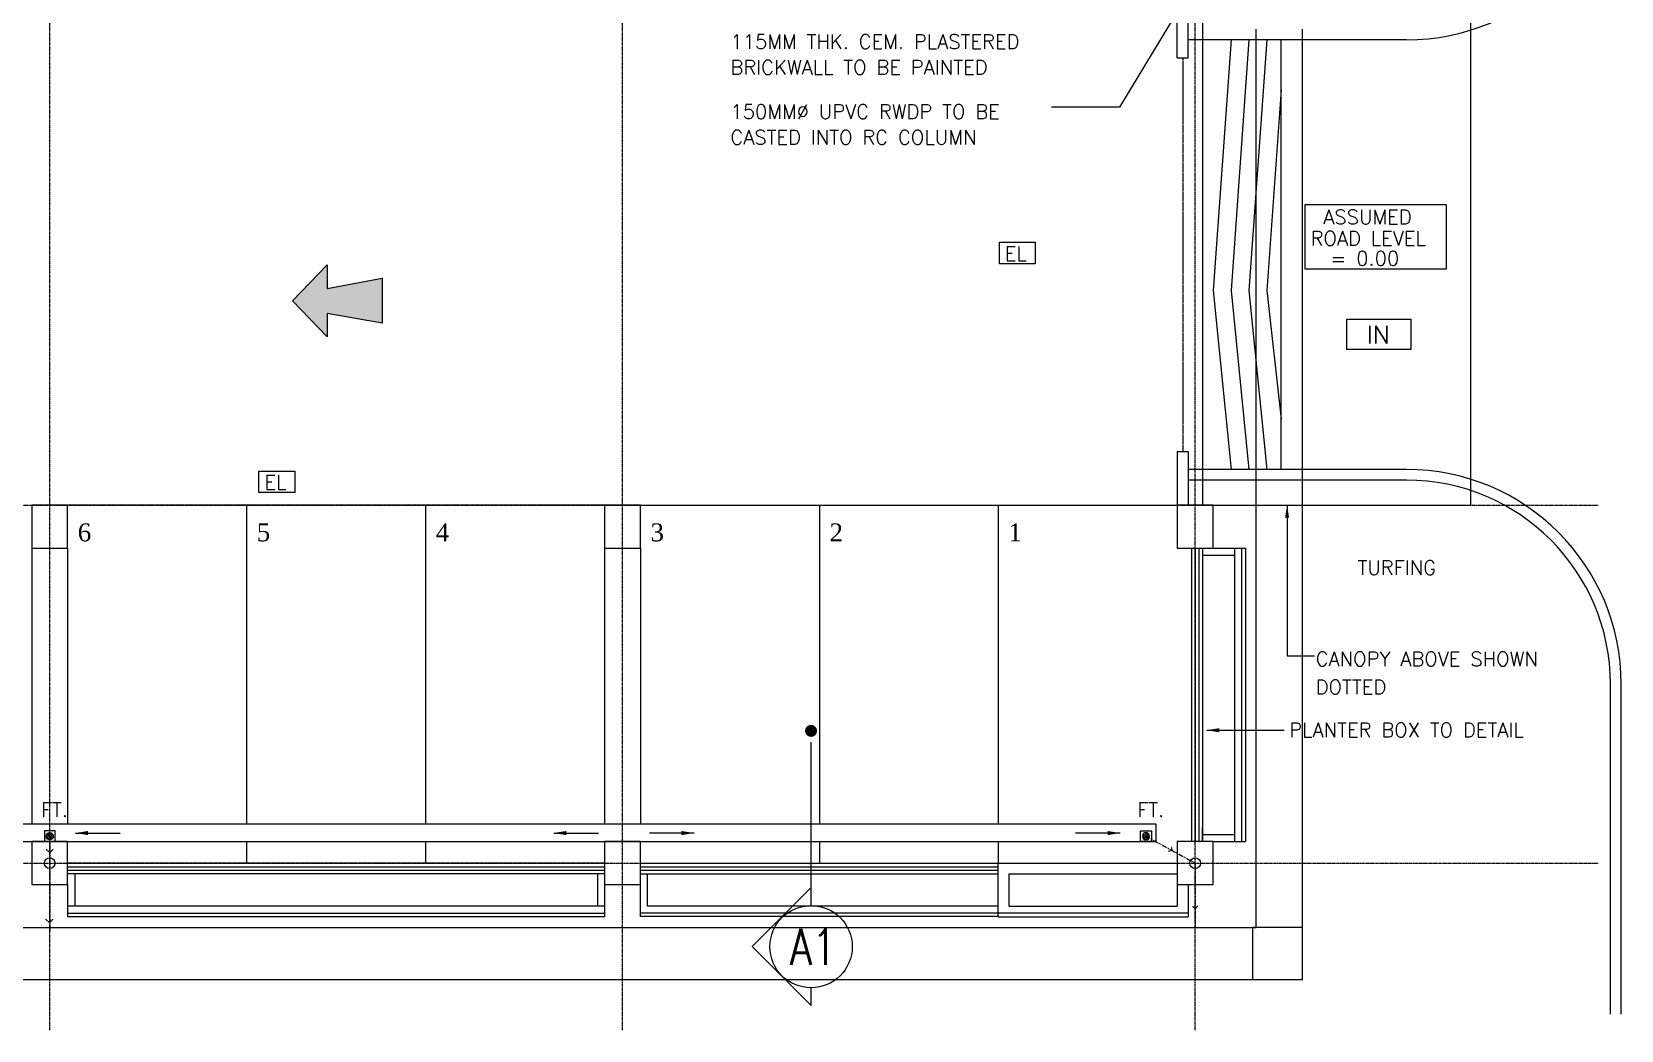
# Model space of a CAD drawing. Header units: millimetres. Extents: x -312260 to 194620, y -310600 to 21683.
# Drawn here: x -150350 to -128150, y -259917 to -245970 of the extents above; entities that cross this region are included whole.
import ezdxf

# ---------------------------------------------------------------- set-up
doc = ezdxf.new("R2010")
doc.units = ezdxf.units.MM
doc.header["$LTSCALE"] = 5
doc.header["$MEASUREMENT"] = 0
for name, pattern in [('CENTER', [2, 1.25, -0.25, 0.25, -0.25]), ('DASHDOT2', [0.5, 0.25, -0.125, 0, -0.125]), ('DASHED2', [0.375, 0.25, -0.125]), ('DASHEDX2', [1.5, 1, -0.5]), ('HIDDEN2', [0.1875, 0.125, -0.0625])]:
    doc.linetypes.add(name, pattern=pattern)
for name, color, linetype in [('1-ROAD', 1, 'Continuous'), ('2-DR', 202, 'Continuous'), ('ARROW', 254, 'Continuous'), ('beam_p', 1, 'Continuous'), ('col', 7, 'Continuous'), ('CP NUMBERING', 1, 'Continuous'), ('DRAIN', 5, 'Continuous'), ('EL & K', 10, 'Continuous'), ('FIX', 5, 'Continuous'), ('GRID', 9, 'CENTER'), ('LINE', 7, 'Continuous'), ('parap', 7, 'Continuous'), ('park L', 9, 'DASHEDX2'), ('RAIL', 1, 'Continuous'), ('RWDP', 1, 'Continuous'), ('SPEC', 7, 'Continuous'), ('TEXT', 7, 'Continuous'), ('wall', 2, 'Continuous')]:
    doc.layers.add(name, color=color, linetype=linetype)
doc.styles.add('CARPARK NO', font='TIMES.TTF', dxfattribs={"height": 200})
doc.styles.add('E', font='ROMANS.SHX', dxfattribs={"width": 0.9})
doc.styles.add('ROMS', font='romans.shx', dxfattribs={"width": 0.8, "height": 230})
doc.styles.add('S100', font='ROMANS.shx', dxfattribs={"height": 200})
doc.dimstyles.new('S100', dxfattribs={"dimscale": 0, "dimtxt": 150, "dimasz": 175, "dimexe": 150, "dimexo": 150, "dimgap": 150, "dimtad": 1, "dimdec": 0, "dimzin": 0, "dimdsep": 46, "dimtxsty": 'S100', "dimcen": 0, "dimdle": 100, "dimclrd": 5, "dimclre": 5, "dimclrt": 1, "dimaunit": 1, "dimadec": 0, "dimazin": 0, "dimtfac": 1, "dimtdec": 0, "dimtofl": 0, "dimtmove": 1, "dimatfit": 3, "dimfxl": 1, "dimtolj": 1, "dimtzin": 0, "dimarcsym": 0})

# ---------------------------------------------------------------- blocks, each defined once
blk = doc.blocks.new('FT')
at = {"layer": 'FIX', "color": 6, "linetype": 'Continuous'}
for p, q in [((-102897, 3492), (-102966, 3561)), ((-102883, 3505), (-102953, 3575)), ((-102875, 3524), (-102934, 3583)), ((-102878, 3553), (-102905, 3580)), ((-102916, 3485), (-102974, 3542)), ((-102947, 3489), (-102969, 3511))]:
    blk.add_line(p, q, dxfattribs=at)
blk.add_lwpolyline([(-102849, 3609), (-102999, 3609), (-102999, 3459), (-102849, 3459)], close=True, dxfattribs=at)
blk.add_circle((-102924, 3534), 50, dxfattribs=at)

msp = doc.modelspace()

# ---------------------------------------------------------------- hatches: boundary and pattern name
at = {"layer": 'ARROW', "linetype": 'Continuous'}
msp.add_hatch(color=256, dxfattribs=at).paths.add_polyline_path([(-145454.1, -250042.2), (-145454.1, -249412.9), (-146222.6, -249554.7), (-146222.6, -249223.1), (-146707.4, -249727.5), (-146222.6, -250231.9), (-146222.6, -249905)])

# ---------------------------------------------------------------- linework, layer by layer
at = {"color": 2, "linetype": 'HIDDEN2', "ltscale": 2}
for p, q in [((-130249.5, -252582.8), (-130249.5, -245582.8)), ((-133849.5, -252582.8), (-130249.5, -252582.8))]:
    msp.add_line(p, q, dxfattribs=at)
at = {"color": 8}
for p, q in [((-133599.5, -246082.8), (-133849.5, -249582.8)), ((-133349.5, -246082.8), (-133599.5, -249582.8)), ((-133099.5, -246082.8), (-133349.5, -249582.8)), ((-132899.5, -252082.8), (-132899.5, -246082.8)), ((-132899.5, -246782.8), (-133099.5, -249582.8)), ((-133849.5, -249582.8), (-133599.5, -252082.8)), ((-133599.5, -249582.8), (-133349.5, -252082.8)), ((-133349.5, -249582.8), (-133099.5, -252082.8)), ((-133099.5, -249582.8), (-132899.5, -251382.8))]:
    msp.add_line(p, q, dxfattribs=at)
at = {"color": 3}
for p, q in [((-139465.4, -258174.5), (-139465.4, -255893.2)), ((-139465.4, -257922.4), (-140289.9, -258746.9)), ((-139465.4, -259571.5), (-140289.9, -258746.9)), ((-139465.4, -259571.5), (-139465.4, -259324.5))]:
    msp.add_line(p, q, dxfattribs=at)
at = {"color": 1}
for points in [[(-132563.4, -248382.6), (-130594.5, -248382.6), (-130594.5, -249283.5), (-132563.4, -249283.5)], [(-131981.4, -249982.5), (-131087.5, -249982.5), (-131087.5, -250405.6), (-131981.4, -250405.6)]]:
    msp.add_lwpolyline(points, close=True, dxfattribs=at)
at = {"color": 3, "const_width": 83.6}
msp.add_lwpolyline([(-139507.2, -255735.2, -1), (-139423.6, -255735.2, -1)], format="xyb", close=True, dxfattribs=at)
at = {"color": 3}
msp.add_circle((-139465.4, -258749.5), 575, dxfattribs=at)
at = {"layer": '1-ROAD'}
for p, q in [((-131148.9, -246082.8), (-134199.5, -246082.8)), ((-131148.9, -246082.8), (-134199.5, -246082.8)), ((-131149.5, -252082.8), (-134199.5, -252082.8)), ((-131149.5, -252082.8), (-134199.5, -252082.8)), ((-131149.5, -252232.8), (-134199.5, -252232.8)), ((-131149.5, -252232.8), (-134199.5, -252232.8)), ((-128299.5, -259693.1), (-128299.5, -255082.5)), ((-128149.5, -259693.1), (-128149.5, -255082.5))]:
    msp.add_line(p, q, dxfattribs=at)
for centre, radius, start, end in [((-131149.5, -243082.8, 0), 3000, 270, 0), ((-131149.5, -255082.8), 3000, 0, 90), ((-131149.5, -255082.8), 2850, 0, 90)]:
    msp.add_arc(centre, radius, start, end, dxfattribs=at)
at = {"layer": '2-DR', "linetype": 'DASHED2'}
for p, q in [((-133249.5, -252232.8), (-133249.5, -245932.8)), ((-132599.5, -252232.8), (-132599.5, -245932.8))]:
    msp.add_line(p, q, dxfattribs=at)
at = {"layer": '2-DR'}
for p, q in [((-133249.5, -258482.8), (-133249.5, -252232.8)), ((-132599.5, -258482.8), (-132599.5, -252232.8)), ((-189849.5, -258482.8), (-133249.5, -258482.8)), ((-189849.5, -259207.8), (-132599.5, -259207.8))]:
    msp.add_line(p, q, dxfattribs=at)
at = {"layer": '2-DR', "color": 1}
msp.add_lwpolyline([(-132599.5, -259207.8), (-132599.5, -258482.8), (-133299.5, -258482.8), (-133299.5, -259207.8)], close=True, dxfattribs=at)
at = {"layer": 'ARROW', "linetype": 'Continuous', "flags": 128}
msp.add_lwpolyline([(-145454.1, -249412.9), (-145454.1, -250042.2), (-146222.6, -249905), (-146222.6, -250231.9), (-146707.4, -249727.5), (-146222.6, -249223.1), (-146222.6, -249554.7), (-145454.1, -249412.9)], dxfattribs=at)
at = {"layer": 'beam_p', "ltscale": 2}
for p, q in [((-133999.5, -253282.8), (-133549.5, -253282.8)), ((-133849.5, -253182.8), (-133399.5, -253182.8)), ((-133549.5, -253182.8), (-133549.5, -257282.8)), ((-133399.5, -253182.8), (-133399.5, -257282.8)), ((-133999.5, -257182.8), (-133549.5, -257182.8)), ((-133849.5, -257282.8), (-133399.5, -257282.8)), ((-149749.5, -257732.8), (-149749.5, -258182.8)), ((-142449.5, -257732.8), (-142449.5, -258182.8)), ((-136699.5, -258182.8), (-136699.5, -257732.8)), ((-136699.5, -257732.8), (-134349.5, -257732.8)), ((-134349.5, -257732.8), (-134349.5, -258182.8)), ((-149849.5, -257882.8), (-149849.5, -258332.8)), ((-142349.5, -257882.8), (-142349.5, -258332.8)), ((-142349.5, -258182.8), (-149849.5, -258182.8)), ((-136699.5, -258182.8), (-134349.5, -258182.8)), ((-142349.5, -258332.8), (-149849.5, -258332.8))]:
    msp.add_line(p, q, dxfattribs=at)
at = {"layer": 'beam_p', "color": 5, "linetype": 'HIDDEN2', "ltscale": 2}
for p, q in [((-133449.5, -257282.8), (-133449.5, -253182.8)), ((-149849.5, -258282.8), (-142349.5, -258282.8)), ((-134199.5, -258282.8), (-136849.5, -258282.8))]:
    msp.add_line(p, q, dxfattribs=at)
at = {"layer": 'beam_p', "color": 7, "ltscale": 2}
for p, q in [((-136849.5, -258332.8), (-136849.5, -257582.8)), ((-134199.5, -257882.8), (-134199.5, -258332.8)), ((-136849.5, -258332.8), (-134199.5, -258332.8))]:
    msp.add_line(p, q, dxfattribs=at)
at = {"layer": 'beam_p', "ltscale": 2}
for points in [[(-136849.5, -258182.8), (-141749.5, -258182.8), (-141749.5, -257732.8)], [(-136849.5, -258327.2), (-141849.5, -258327.2), (-141849.5, -257882.8)]]:
    msp.add_lwpolyline(points, dxfattribs=at)
at = {"layer": 'beam_p', "color": 5, "linetype": 'HIDDEN2', "ltscale": 2}
msp.add_lwpolyline([(-136849.5, -258282.8), (-141849.5, -258282.8), (-141849.5, -257882.8)], dxfattribs=at)
at = {"layer": 'col', "color": 3}
for points in [[(-149849.5, -252582.8), (-150349.5, -252582.8), (-150349.5, -253182.8), (-149849.5, -253182.8)], [(-141849.5, -252582.8), (-142349.5, -252582.8), (-142349.5, -253182.8), (-141849.5, -253182.8)], [(-133849.5, -252582.8), (-134349.5, -252582.8), (-134349.5, -253182.8), (-133849.5, -253182.8)], [(-149849.5, -257282.8), (-150349.5, -257282.8), (-150349.5, -257882.8), (-149849.5, -257882.8)], [(-141849.5, -257282.8), (-142349.5, -257282.8), (-142349.5, -257882.8), (-141849.5, -257882.8)], [(-133849.5, -257282.8), (-134349.5, -257282.8), (-134349.5, -257882.8), (-133849.5, -257882.8)]]:
    msp.add_lwpolyline(points, close=True, dxfattribs=at)
at = {"layer": 'DRAIN'}
for p, q in [((-189549.5, -257032.8), (-134649.5, -257032.8)), ((-134649.5, -257032.8), (-134649.5, -257282.8)), ((-189549.5, -257282.8), (-134649.5, -257282.8))]:
    msp.add_line(p, q, dxfattribs=at)
at = {"layer": 'EL & K', "color": 10}
for points in [[(-136834.8, -248910.6), (-136334.8, -248910.6), (-136334.8, -249210.6), (-136834.8, -249210.6)], [(-147176.8, -252105.5), (-146676.8, -252105.5), (-146676.8, -252405.5), (-147176.8, -252405.5)]]:
    msp.add_lwpolyline(points, close=True, dxfattribs=at)
at = {"layer": 'GRID', "linetype": 'CENTER', "ltscale": 2}
for p, q in [((-142099.5, -259916.7), (-142099.5, -216518.8)), ((-134099.5, -259916.7), (-134099.5, -216612.8)), ((-150099.5, -259916.7), (-150099.5, -218055.5)), ((-197356.9, -252582.8), (-128471.1, -252582.8)), ((-197356.9, -257582.8), (-128471.1, -257582.8))]:
    msp.add_line(p, q, dxfattribs=at)
at = {"layer": 'LINE'}
msp.add_line((-133999.5, -245582.8), (-133999.5, -252582.8), dxfattribs=at)
at = {"layer": 'parap', "color": 0, "ltscale": 2}
for p, q in [((-134149.5, -253182.8), (-134149.5, -257282.8)), ((-133999.5, -253182.8), (-133999.5, -257282.8)), ((-142349.5, -257582.8), (-149849.5, -257582.8)), ((-142349.5, -257732.8), (-149849.5, -257732.8)), ((-141849.5, -257582.8), (-134349.5, -257582.8)), ((-141849.5, -257732.8), (-136849.5, -257732.8))]:
    msp.add_line(p, q, dxfattribs=at)
at = {"layer": 'park L', "color": 8, "ltscale": 2}
for p, q in [((-142349.5, -252582.8), (-149849.5, -252582.8)), ((-141849.5, -252582.8), (-134349.5, -252582.8))]:
    msp.add_line(p, q, dxfattribs=at)
at = {"layer": 'park L'}
for p, q in [((-147349.5, -252582.8), (-147349.5, -257032.8)), ((-144849.5, -252582.8), (-144849.5, -257032.8)), ((-139349.5, -252582.8), (-139349.5, -257032.8)), ((-136849.5, -252582.8), (-136849.5, -257032.8)), ((-150349.5, -253182.8), (-150349.5, -257032.8)), ((-149849.5, -253182.8), (-149849.5, -257032.8)), ((-142349.5, -253182.8), (-142349.5, -257032.8)), ((-141849.5, -253182.8), (-141849.5, -257032.8)), ((-147349.5, -257282.8), (-147349.5, -257582.8)), ((-144849.5, -257282.8), (-144849.5, -257582.8)), ((-139349.5, -257282.8), (-139349.5, -257582.8)), ((-136849.5, -257282.8), (-136849.5, -257582.8))]:
    msp.add_line(p, q, dxfattribs=at)
at = {"layer": 'RAIL', "color": 5, "ltscale": 1000}
for p, q in [((-134099.5, -253182.8), (-134099.5, -257282.8)), ((-134049.5, -253182.8), (-134049.5, -257282.8)), ((-149849.5, -257632.8), (-142349.5, -257632.8)), ((-149849.5, -257682.8), (-142349.5, -257682.8)), ((-141849.5, -257632.8), (-136849.5, -257632.8)), ((-141849.5, -257682.8), (-136849.5, -257682.8))]:
    msp.add_line(p, q, dxfattribs=at)
at = {"layer": 'RWDP', "color": 2, "linetype": 'DASHDOT2'}
msp.add_line((-134099.5, -257582.8), (-134099.5, -258482.8), dxfattribs=at)
for points in [[(-150099.5, -257207.8), (-150099.5, -258532.8)], [(-134787.2, -257207.8), (-134099.5, -257582.8)], [(-150152.2, -257386.1), (-150099.5, -257436.2), (-150051.9, -257389.5)], [(-134432.9, -257355.4), (-134425.1, -257405.3), (-134471.7, -257418.4)], [(-134063.3, -258182.7), (-134099.5, -258217.8), (-134137.1, -258187.2)], [(-150156.3, -258363.8), (-150103.6, -258413.9), (-150056, -258367.1)]]:
    msp.add_lwpolyline(points, dxfattribs=at)
at = {"layer": 'RWDP'}
for centre in [(-150099.5, -257582.8), (-134099.5, -257582.8)]:
    msp.add_circle(centre, 75, dxfattribs=at)
at = {"layer": 'SPEC'}
msp.add_line((-133999.5, -257282.8), (-133999.5, -257086.2), dxfattribs=at)
at = {"layer": 'wall', "ltscale": 2}
for p, q in [((-134349.5, -246332.8), (-134349.5, -245582.8)), ((-134199.5, -246332.8), (-134199.5, -245582.8)), ((-134349.5, -246332.8), (-134199.5, -246332.8)), ((-134349.5, -246332.8), (-134199.5, -246332.8))]:
    msp.add_line(p, q, dxfattribs=at)
at = {"layer": 'wall', "linetype": 'DASHEDX2', "ltscale": 2}
msp.add_line((-134274.5, -246332.8), (-134274.5, -251832.8), dxfattribs=at)
at = {"layer": 'wall'}
for p, q in [((-134349.5, -251832.8), (-134199.5, -251832.8)), ((-134349.5, -251832.8), (-134349.5, -252582.8)), ((-134199.5, -251832.8), (-134199.5, -252582.8))]:
    msp.add_line(p, q, dxfattribs=at)

# ---------------------------------------------------------------- block references
msp.add_blockref('FT', (-47175.3, -260741.7), dxfattribs=at)
at = {"layer": 'wall', "xscale": -1}
msp.add_blockref('FT', (-237711.4, -260741.7), dxfattribs=at)

# ---------------------------------------------------------------- texts
at = {"color": 2, "style": 'S100'}
for s, height, p in [('ASSUMED ', 200, (-132309.4, -248656.7)), ('ROAD LEVEL ', 200, (-132488.2, -248955.1)), ('= 0.00', 200, (-132210.7, -249235.5)), ('IN', 250, (-131703.9, -250325.3))]:
    msp.add_text(s, height=height, rotation=0, dxfattribs=at).set_placement(p)
at = {"color": 1, "style": 'S100'}
for p in [(-150221.5, -256936.3), (-134909.1, -256936.3)]:
    msp.add_text('FT.', height=200, rotation=0, dxfattribs=at).set_placement(p)
at = {"layer": 'CP NUMBERING', "style": 'CARPARK NO'}
for s, p in [('6', (-149707.9, -253087.4)), ('5', (-147207.9, -253087.4)), ('4', (-144707.9, -253087.4)), ('3', (-141707.9, -253087.4)), ('2', (-139207.9, -253087.4)), ('1', (-136707.9, -253087.4))]:
    msp.add_text(s, height=250, dxfattribs=at).set_placement(p)
at = {"layer": 'EL & K', "color": 10, "style": 'ROMS'}
for p in [(-136759, -249168), (-147101, -252362.8)]:
    msp.add_text('EL', height=200, dxfattribs=at).set_placement(p)
at = {"layer": 'SPEC', "style": 'S100'}
for s, p in [('115MM THK. CEM. PLASTERED', (-140591.8, -246206.6)), ('BRICKWALL TO BE PAINTED', (-140591.8, -246564.9)), ('150MM%%C UPVC RWDP TO BE', (-140591.8, -247184.9)), ('CASTED INTO RC COLUMN', (-140591.8, -247543.2)), ('CANOPY ABOVE SHOWN', (-132417.6, -254829.5)), ('DOTTED', (-132417.6, -255221.9)), ('PLANTER BOX TO DETAIL', (-132786.4, -255821.6))]:
    msp.add_text(s, height=200, dxfattribs=at).set_placement(p)
at = {"layer": 'TEXT', "color": 1, "style": 'S100'}
msp.add_text('TURFING', height=200, dxfattribs=at).set_placement((-131832.8, -253554.3))
at = {"layer": 'TEXT', "color": 4, "style": 'E', "width": 0.8}
msp.add_text('A1', height=500, dxfattribs=at).set_placement((-139761.3, -259002.5))

# ---------------------------------------------------------------- leaders
at = {"layer": 'RWDP'}
for points in [[(-149739.4, -257162.5), (-149115.7, -257162.5)], [(-143059.6, -257162.5), (-142435.8, -257162.5)], [(-141099.9, -257162.5), (-141723.7, -257162.5)], [(-135147.3, -257162.5), (-135771, -257162.5)]]:
    msp.add_leader(points, dimstyle='S100', override={"dimscale": 1, "dimtad": 0}, dxfattribs=at)
at = {"layer": 'SPEC'}
for points, override in [([(-134144.1, -245343.1), (-135159.1, -247021.2), (-136105.1, -247021.2)], {"dimscale": 1, "dimtad": 0}), ([(-132816.4, -252582.8), (-132816.4, -254687.1), (-132434.8, -254687.1)], {"dimscale": 1, "dimtad": 0}), ([(-133938.2, -255726.3), (-132858.5, -255726.3)], {"dimscale": 1})]:
    msp.add_leader(points, dimstyle='S100', override=override, dxfattribs=at)

doc.saveas('drawing.dxf')
